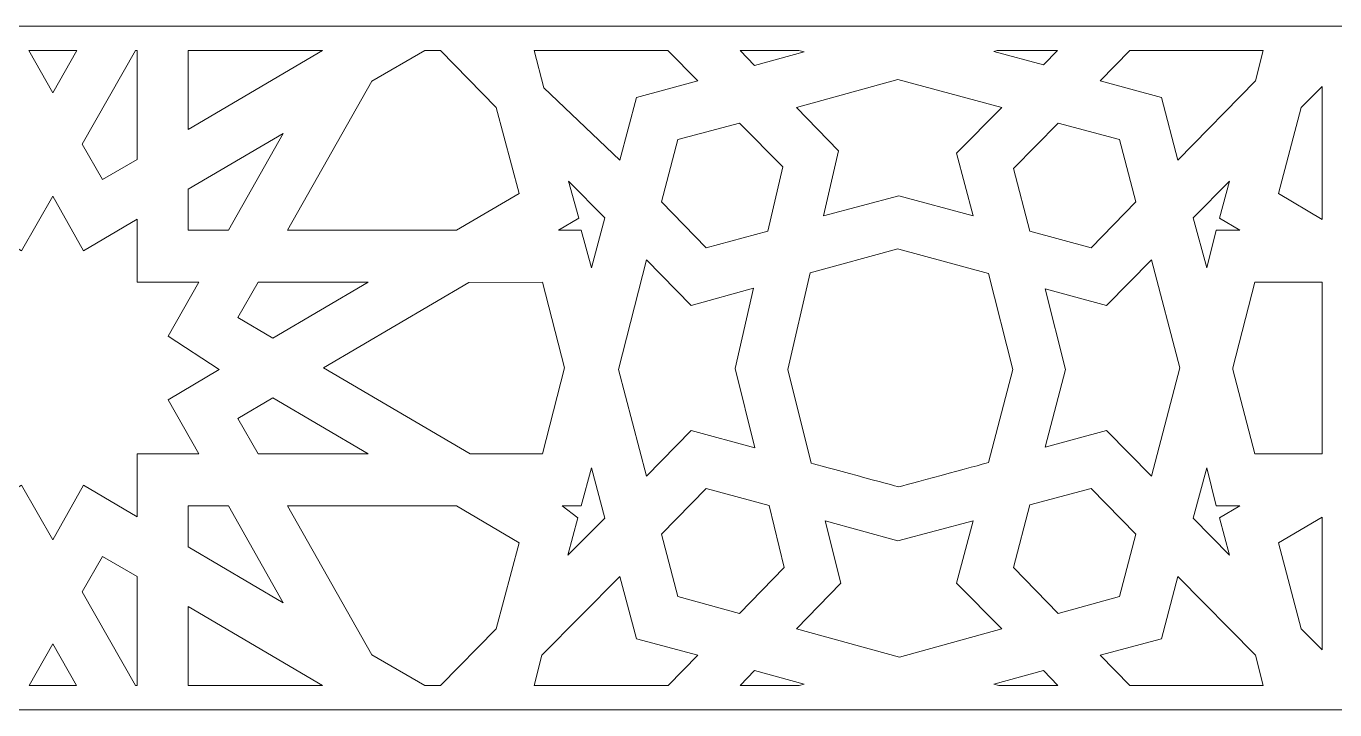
# Model space of a CAD drawing. Header units: millimetres. Extents: x -1689 to 1282, y -352 to 737.
# Drawn here: x 277.2 to 411.1, y -162.8 to -92.8 of the extents above; entities that cross this region are included whole.
import ezdxf

# ---------------------------------------------------------------- set-up
doc = ezdxf.new("R2010")
doc.units = ezdxf.units.MM
doc.header["$MEASUREMENT"] = 0
doc.layers.add('layer 1', color=7, linetype='Continuous')

msp = doc.modelspace()

# ---------------------------------------------------------------- linework, layer by layer
at = {"layer": 'layer 1', "color": 240, "lineweight": 18}
for points, knots in [([(412.3958, -92.8069), (412.3958, -92.8069), (147.3958, -92.8069), (147.3958, -92.8069), (147.3958, -92.8069), (147.3958, -92.8069), (147.3958, -162.8069), (147.3958, -162.8069), (147.3958, -162.8069), (147.3958, -162.8069), (412.3958, -162.8069), (412.3958, -162.8069), (412.3958, -162.8069), (412.3958, -162.8069), (412.3958, -92.8069), (412.3958, -92.8069)], [0, 0, 0, 0, 0.2, 0.2, 0.2, 0.2, 0.4, 0.4, 0.4, 0.4, 0.6, 0.6, 0.6, 0.6, 1, 1, 1, 1]), ([(277.4664, -95.3069), (277.4664, -95.3069), (282.3732, -95.3069), (282.3732, -95.3069), (282.3732, -95.3069), (282.3732, -95.3069), (279.9198, -99.6313), (279.9198, -99.6313), (279.9198, -99.6313), (279.9198, -99.6313), (277.4664, -95.3069), (277.4664, -95.3069)], [0, 0, 0, 0, 0.25, 0.25, 0.25, 0.25, 0.5, 0.5, 0.5, 0.5, 1, 1, 1, 1]), ([(288.3975, -95.3069), (288.3975, -95.3069), (288.568, -95.3069), (288.568, -95.3069), (288.568, -95.3069), (288.568, -95.3069), (288.568, -106.4591), (288.568, -106.4591), (288.568, -106.4591), (288.568, -106.4591), (284.993, -108.5233), (284.993, -108.5233), (284.993, -108.5233), (284.993, -108.5233), (282.9154, -104.8889), (282.9154, -104.8889), (282.9154, -104.8889), (282.9154, -104.8889), (288.3975, -95.3069), (288.3975, -95.3069)], [0, 0, 0, 0, 0.16666667, 0.16666667, 0.16666667, 0.16666667, 0.33333333, 0.33333333, 0.33333333, 0.33333333, 0.5, 0.5, 0.5, 0.5, 0.66666667, 0.66666667, 0.66666667, 0.66666667, 1, 1, 1, 1]), ([(293.786, -95.3069), (293.786, -95.3069), (307.5058, -95.3069), (307.5058, -95.3069), (307.5058, -95.3069), (307.5058, -95.3069), (293.786, -103.3715), (293.786, -103.3715), (293.786, -103.3715), (293.786, -103.3715), (293.786, -95.3069), (293.786, -95.3069)], [0, 0, 0, 0, 0.25, 0.25, 0.25, 0.25, 0.5, 0.5, 0.5, 0.5, 1, 1, 1, 1]), ([(317.9782, -95.3069), (317.9782, -95.3069), (319.5888, -95.3069), (319.5888, -95.3069), (319.5888, -95.3069), (319.5888, -95.3069), (325.2862, -101.1485), (325.2862, -101.1485), (325.2862, -101.1485), (325.2862, -101.1485), (327.6538, -109.9523), (327.6538, -109.9523), (327.6538, -109.9523), (327.6538, -109.9523), (321.2282, -113.6927), (321.2282, -113.6927), (321.2282, -113.6927), (321.2282, -113.6927), (303.9318, -113.6927), (303.9318, -113.6927), (303.9318, -113.6927), (303.9318, -113.6927), (312.58, -98.4491), (312.58, -98.4491), (312.58, -98.4491), (312.58, -98.4491), (317.9782, -95.3069), (317.9782, -95.3069)], [0, 0, 0, 0, 0.125, 0.125, 0.125, 0.125, 0.25, 0.25, 0.25, 0.25, 0.375, 0.375, 0.375, 0.375, 0.5, 0.5, 0.5, 0.5, 0.625, 0.625, 0.625, 0.625, 0.75, 0.75, 0.75, 0.75, 1, 1, 1, 1]), ([(329.1626, -95.3069), (329.1626, -95.3069), (342.8617, -95.3069), (342.8617, -95.3069), (342.8617, -95.3069), (342.8617, -95.3069), (345.9162, -98.3963), (345.9162, -98.3963), (345.9162, -98.3963), (345.9162, -98.3963), (339.6354, -100.1253), (339.6354, -100.1253), (339.6354, -100.1253), (339.6354, -100.1253), (337.9446, -106.5119), (337.9446, -106.5119), (337.9446, -106.5119), (337.9446, -106.5119), (330.166, -99.1373), (330.166, -99.1373), (330.166, -99.1373), (330.166, -99.1373), (329.1626, -95.3069), (329.1626, -95.3069)], [0, 0, 0, 0, 0.14285714, 0.14285714, 0.14285714, 0.14285714, 0.28571429, 0.28571429, 0.28571429, 0.28571429, 0.42857143, 0.42857143, 0.42857143, 0.42857143, 0.57142857, 0.57142857, 0.57142857, 0.57142857, 0.71428571, 0.71428571, 0.71428571, 0.71428571, 1, 1, 1, 1]), ([(350.2365, -95.3069), (350.2365, -95.3069), (356.2533, -95.3069), (356.2533, -95.3069), (356.2533, -95.3069), (356.2533, -95.3069), (356.7867, -95.4499), (356.7867, -95.4499), (356.7867, -95.4499), (356.7867, -95.4499), (351.7141, -96.8261), (351.7141, -96.8261), (351.7141, -96.8261), (351.7141, -96.8261), (350.2365, -95.3069), (350.2365, -95.3069)], [0, 0, 0, 0, 0.2, 0.2, 0.2, 0.2, 0.4, 0.4, 0.4, 0.4, 0.6, 0.6, 0.6, 0.6, 1, 1, 1, 1]), ([(376.5336, -95.3069), (376.5336, -95.3069), (382.7212, -95.3069), (382.7212, -95.3069), (382.7212, -95.3069), (382.7212, -95.3069), (381.2749, -96.7731), (381.2749, -96.7731), (381.2749, -96.7731), (381.2749, -96.7731), (376.2021, -95.3969), (376.2021, -95.3969), (376.2021, -95.3969), (376.2021, -95.3969), (376.5336, -95.3069), (376.5336, -95.3069)], [0, 0, 0, 0, 0.2, 0.2, 0.2, 0.2, 0.4, 0.4, 0.4, 0.4, 0.6, 0.6, 0.6, 0.6, 1, 1, 1, 1]), ([(390.127, -95.3069), (390.127, -95.3069), (403.7775, -95.3069), (403.7775, -95.3069), (403.7775, -95.3069), (403.7775, -95.3069), (402.9679, -98.3963), (402.9679, -98.3963), (402.9679, -98.3963), (402.9679, -98.3963), (395.0443, -106.5119), (395.0443, -106.5119), (395.0443, -106.5119), (395.0443, -106.5119), (393.3533, -100.1253), (393.3533, -100.1253), (393.3533, -100.1253), (393.3533, -100.1253), (387.0725, -98.3963), (387.0725, -98.3963), (387.0725, -98.3963), (387.0725, -98.3963), (390.127, -95.3069), (390.127, -95.3069)], [0, 0, 0, 0, 0.14285714, 0.14285714, 0.14285714, 0.14285714, 0.28571429, 0.28571429, 0.28571429, 0.28571429, 0.42857143, 0.42857143, 0.42857143, 0.42857143, 0.57142857, 0.57142857, 0.57142857, 0.57142857, 0.71428571, 0.71428571, 0.71428571, 0.71428571, 1, 1, 1, 1]), ([(372.3855, -105.8239), (372.3855, -105.8239), (374.0763, -112.2283), (374.0763, -112.2283), (374.0763, -112.2283), (374.0763, -112.2283), (366.4703, -110.1817), (366.4703, -110.1817), (366.4703, -110.1817), (366.4703, -110.1817), (358.7675, -112.2283), (358.7675, -112.2283), (358.7675, -112.2283), (358.7675, -112.2283), (360.3137, -105.5769), (360.3137, -105.5769), (360.3137, -105.5769), (360.3137, -105.5769), (356.0137, -101.1485), (356.0137, -101.1485), (356.0137, -101.1485), (356.0137, -101.1485), (366.3945, -98.2551), (366.3945, -98.2551), (366.3945, -98.2551), (366.3945, -98.2551), (377.0237, -101.1485), (377.0237, -101.1485), (377.0237, -101.1485), (377.0237, -101.1485), (372.3855, -105.8239), (372.3855, -105.8239)], [0, 0, 0, 0, 0.11111111, 0.11111111, 0.11111111, 0.11111111, 0.22222222, 0.22222222, 0.22222222, 0.22222222, 0.33333333, 0.33333333, 0.33333333, 0.33333333, 0.44444444, 0.44444444, 0.44444444, 0.44444444, 0.55555556, 0.55555556, 0.55555556, 0.55555556, 0.66666667, 0.66666667, 0.66666667, 0.66666667, 0.77777778, 0.77777778, 0.77777778, 0.77777778, 1, 1, 1, 1]), ([(409.7957, -98.9697), (409.7957, -98.9697), (409.7957, -112.6087), (409.7957, -112.6087), (409.7957, -112.6087), (409.7957, -112.6087), (405.3353, -109.9523), (405.3353, -109.9523), (405.3353, -109.9523), (405.3353, -109.9523), (407.6543, -101.1485), (407.6543, -101.1485), (407.6543, -101.1485), (407.6543, -101.1485), (409.7957, -98.9697), (409.7957, -98.9697)], [0, 0, 0, 0, 0.2, 0.2, 0.2, 0.2, 0.4, 0.4, 0.4, 0.4, 0.6, 0.6, 0.6, 0.6, 1, 1, 1, 1]), ([(354.6127, -107.2001), (354.6127, -107.2001), (353.0667, -113.7985), (353.0667, -113.7985), (353.0667, -113.7985), (353.0667, -113.7985), (346.7858, -115.5099), (346.7858, -115.5099), (346.7858, -115.5099), (346.7858, -115.5099), (342.1962, -110.7991), (342.1962, -110.7991), (342.1962, -110.7991), (342.1962, -110.7991), (343.8868, -104.3949), (343.8868, -104.3949), (343.8868, -104.3949), (343.8868, -104.3949), (350.1675, -102.7365), (350.1675, -102.7365), (350.1675, -102.7365), (350.1675, -102.7365), (354.6127, -107.2001), (354.6127, -107.2001)], [0, 0, 0, 0, 0.14285714, 0.14285714, 0.14285714, 0.14285714, 0.28571429, 0.28571429, 0.28571429, 0.28571429, 0.42857143, 0.42857143, 0.42857143, 0.42857143, 0.57142857, 0.57142857, 0.57142857, 0.57142857, 0.71428571, 0.71428571, 0.71428571, 0.71428571, 1, 1, 1, 1]), ([(389.0537, -104.3949), (389.0537, -104.3949), (390.7447, -110.7991), (390.7447, -110.7991), (390.7447, -110.7991), (390.7447, -110.7991), (386.1547, -115.5099), (386.1547, -115.5099), (386.1547, -115.5099), (386.1547, -115.5099), (379.8739, -113.7985), (379.8739, -113.7985), (379.8739, -113.7985), (379.8739, -113.7985), (378.2313, -107.3941), (378.2313, -107.3941), (378.2313, -107.3941), (378.2313, -107.3941), (382.7727, -102.7365), (382.7727, -102.7365), (382.7727, -102.7365), (382.7727, -102.7365), (389.0537, -104.3949), (389.0537, -104.3949)], [0, 0, 0, 0, 0.14285714, 0.14285714, 0.14285714, 0.14285714, 0.28571429, 0.28571429, 0.28571429, 0.28571429, 0.42857143, 0.42857143, 0.42857143, 0.42857143, 0.57142857, 0.57142857, 0.57142857, 0.57142857, 0.71428571, 0.71428571, 0.71428571, 0.71428571, 1, 1, 1, 1]), ([(303.497, -103.8127), (303.497, -103.8127), (297.8924, -113.6927), (297.8924, -113.6927), (297.8924, -113.6927), (297.8924, -113.6927), (293.786, -113.6927), (293.786, -113.6927), (293.786, -113.6927), (293.786, -113.6927), (293.786, -109.5113), (293.786, -109.5113), (293.786, -109.5113), (293.786, -109.5113), (303.497, -103.8127), (303.497, -103.8127)], [0, 0, 0, 0, 0.2, 0.2, 0.2, 0.2, 0.4, 0.4, 0.4, 0.4, 0.6, 0.6, 0.6, 0.6, 1, 1, 1, 1]), ([(336.3984, -112.4223), (336.3984, -112.4223), (335.0458, -117.5387), (335.0458, -117.5387), (335.0458, -117.5387), (335.0458, -117.5387), (333.9828, -113.6927), (333.9828, -113.6927), (333.9828, -113.6927), (333.9828, -113.6927), (331.6636, -113.6927), (331.6636, -113.6927), (331.6636, -113.6927), (331.6636, -113.6927), (333.7414, -112.4577), (333.7414, -112.4577), (333.7414, -112.4577), (333.7414, -112.4577), (332.6782, -108.6821), (332.6782, -108.6821), (332.6782, -108.6821), (332.6782, -108.6821), (336.3984, -112.4223), (336.3984, -112.4223)], [0, 0, 0, 0, 0.14285714, 0.14285714, 0.14285714, 0.14285714, 0.28571429, 0.28571429, 0.28571429, 0.28571429, 0.42857143, 0.42857143, 0.42857143, 0.42857143, 0.57142857, 0.57142857, 0.57142857, 0.57142857, 0.71428571, 0.71428571, 0.71428571, 0.71428571, 1, 1, 1, 1]), ([(396.5903, -112.4223), (396.5903, -112.4223), (400.3107, -108.6821), (400.3107, -108.6821), (400.3107, -108.6821), (400.3107, -108.6821), (399.2961, -112.4577), (399.2961, -112.4577), (399.2961, -112.4577), (399.2961, -112.4577), (401.3735, -113.6927), (401.3735, -113.6927), (401.3735, -113.6927), (401.3735, -113.6927), (398.9579, -113.6927), (398.9579, -113.6927), (398.9579, -113.6927), (398.9579, -113.6927), (397.9915, -117.5387), (397.9915, -117.5387), (397.9915, -117.5387), (397.9915, -117.5387), (396.5903, -112.4223), (396.5903, -112.4223)], [0, 0, 0, 0, 0.14285714, 0.14285714, 0.14285714, 0.14285714, 0.28571429, 0.28571429, 0.28571429, 0.28571429, 0.42857143, 0.42857143, 0.42857143, 0.42857143, 0.57142857, 0.57142857, 0.57142857, 0.57142857, 0.71428571, 0.71428571, 0.71428571, 0.71428571, 1, 1, 1, 1]), ([(291.7084, -131.0531), (291.7084, -131.0531), (294.8488, -136.6107), (294.8488, -136.6107), (294.8488, -136.6107), (294.8488, -136.6107), (288.568, -136.6107), (288.568, -136.6107), (288.568, -136.6107), (288.568, -136.6107), (288.568, -143.0503), (288.568, -143.0503), (288.568, -143.0503), (288.568, -143.0503), (283.0602, -139.8041), (283.0602, -139.8041), (283.0602, -139.8041), (283.0602, -139.8041), (279.9198, -145.4145), (279.9198, -145.4145), (279.9198, -145.4145), (279.9198, -145.4145), (276.731, -139.8041), (276.731, -139.8041), (276.731, -139.8041), (276.731, -139.8041), (271.03, -143.1915), (271.03, -143.1915), (271.03, -143.1915), (271.03, -143.1915), (270.9814, -136.6107), (270.9814, -136.6107), (270.9814, -136.6107), (270.9814, -136.6107), (264.9426, -136.6107), (264.9426, -136.6107), (264.9426, -136.6107), (264.9426, -136.6107), (267.9378, -131.3001), (267.9378, -131.3001), (267.9378, -131.3001), (267.9378, -131.3001), (262.3818, -127.9481), (262.3818, -127.9481), (262.3818, -127.9481), (262.3818, -127.9481), (268.1312, -124.5607), (268.1312, -124.5607), (268.1312, -124.5607), (268.1312, -124.5607), (264.9426, -119.0031), (264.9426, -119.0031), (264.9426, -119.0031), (264.9426, -119.0031), (271.2718, -119.0031), (271.2718, -119.0031), (271.2718, -119.0031), (271.2718, -119.0031), (271.2718, -112.5635), (271.2718, -112.5635), (271.2718, -112.5635), (271.2718, -112.5635), (276.7312, -115.8097), (276.7312, -115.8097), (276.7312, -115.8097), (276.7312, -115.8097), (279.92, -110.1993), (279.92, -110.1993), (279.92, -110.1993), (279.92, -110.1993), (283.0604, -115.8097), (283.0604, -115.8097), (283.0604, -115.8097), (283.0604, -115.8097), (288.5682, -112.5635), (288.5682, -112.5635), (288.5682, -112.5635), (288.5682, -112.5635), (288.568, -119.0031), (288.568, -119.0031), (288.568, -119.0031), (288.568, -119.0031), (294.8488, -119.0031), (294.8488, -119.0031), (294.8488, -119.0031), (294.8488, -119.0031), (291.7084, -124.5607), (291.7084, -124.5607), (291.7084, -124.5607), (291.7084, -124.5607), (296.9266, -127.9481), (296.9266, -127.9481), (296.9266, -127.9481), (296.9266, -127.9481), (291.7084, -131.0531), (291.7084, -131.0531)], [0, 0, 0, 0, 0.04, 0.04, 0.04, 0.04, 0.08, 0.08, 0.08, 0.08, 0.12, 0.12, 0.12, 0.12, 0.16, 0.16, 0.16, 0.16, 0.2, 0.2, 0.2, 0.2, 0.24, 0.24, 0.24, 0.24, 0.28, 0.28, 0.28, 0.28, 0.32, 0.32, 0.32, 0.32, 0.36, 0.36, 0.36, 0.36, 0.4, 0.4, 0.4, 0.4, 0.44, 0.44, 0.44, 0.44, 0.48, 0.48, 0.48, 0.48, 0.52, 0.52, 0.52, 0.52, 0.56, 0.56, 0.56, 0.56, 0.6, 0.6, 0.6, 0.6, 0.64, 0.64, 0.64, 0.64, 0.68, 0.68, 0.68, 0.68, 0.72, 0.72, 0.72, 0.72, 0.76, 0.76, 0.76, 0.76, 0.8, 0.8, 0.8, 0.8, 0.84, 0.84, 0.84, 0.84, 0.88, 0.88, 0.88, 0.88, 0.92, 0.92, 0.92, 0.92, 1, 1, 1, 1]), ([(357.5117, -137.5457), (357.5117, -137.5457), (355.1443, -127.9481), (355.1443, -127.9481), (355.1443, -127.9481), (355.1443, -127.9481), (357.4149, -118.0681), (357.4149, -118.0681), (357.4149, -118.0681), (357.4149, -118.0681), (366.3945, -115.6157), (366.3945, -115.6157), (366.3945, -115.6157), (366.3945, -115.6157), (366.4703, -115.6333), (366.4703, -115.6333), (366.4703, -115.6333), (366.4703, -115.6333), (375.6707, -118.1209), (375.6707, -118.1209), (375.6707, -118.1209), (375.6707, -118.1209), (378.1349, -127.9481), (378.1349, -127.9481)], [0, 0, 0, 0, 0.14285714, 0.14285714, 0.14285714, 0.14285714, 0.28571429, 0.28571429, 0.28571429, 0.28571429, 0.42857143, 0.42857143, 0.42857143, 0.42857143, 0.57142857, 0.57142857, 0.57142857, 0.57142857, 0.71428571, 0.71428571, 0.71428571, 0.71428571, 1, 1, 1, 1]), ([(349.7329, -127.8599), (349.7329, -127.8599), (351.7621, -135.9755), (351.7621, -135.9755), (351.7621, -135.9755), (351.7621, -135.9755), (345.2398, -134.1937), (345.2398, -134.1937), (345.2398, -134.1937), (345.2398, -134.1937), (340.6502, -138.8689), (340.6502, -138.8689), (340.6502, -138.8689), (340.6502, -138.8689), (337.7996, -127.9481), (337.7996, -127.9481), (337.7996, -127.9481), (337.7996, -127.9481), (340.6502, -116.7449), (340.6502, -116.7449), (340.6502, -116.7449), (340.6502, -116.7449), (345.2398, -121.4201), (345.2398, -121.4201), (345.2398, -121.4201), (345.2398, -121.4201), (351.6173, -119.6383), (351.6173, -119.6383), (351.6173, -119.6383), (351.6173, -119.6383), (349.7329, -127.8599), (349.7329, -127.8599)], [0, 0, 0, 0, 0.11111111, 0.11111111, 0.11111111, 0.11111111, 0.22222222, 0.22222222, 0.22222222, 0.22222222, 0.33333333, 0.33333333, 0.33333333, 0.33333333, 0.44444444, 0.44444444, 0.44444444, 0.44444444, 0.55555556, 0.55555556, 0.55555556, 0.55555556, 0.66666667, 0.66666667, 0.66666667, 0.66666667, 0.77777778, 0.77777778, 0.77777778, 0.77777778, 1, 1, 1, 1]), ([(392.3389, -116.7449), (392.3389, -116.7449), (395.2377, -127.8069), (395.2377, -127.8069), (395.2377, -127.8069), (395.2377, -127.8069), (392.3389, -138.8689), (392.3389, -138.8689), (392.3389, -138.8689), (392.3389, -138.8689), (387.7489, -134.1937), (387.7489, -134.1937), (387.7489, -134.1937), (387.7489, -134.1937), (381.4683, -135.9227), (381.4683, -135.9227), (381.4683, -135.9227), (381.4683, -135.9227), (383.5459, -127.9481), (383.5459, -127.9481), (383.5459, -127.9481), (383.5459, -127.9481), (381.4683, -119.6911), (381.4683, -119.6911), (381.4683, -119.6911), (381.4683, -119.6911), (387.7489, -121.4201), (387.7489, -121.4201), (387.7489, -121.4201), (387.7489, -121.4201), (392.3389, -116.7449), (392.3389, -116.7449)], [0, 0, 0, 0, 0.11111111, 0.11111111, 0.11111111, 0.11111111, 0.22222222, 0.22222222, 0.22222222, 0.22222222, 0.33333333, 0.33333333, 0.33333333, 0.33333333, 0.44444444, 0.44444444, 0.44444444, 0.44444444, 0.55555556, 0.55555556, 0.55555556, 0.55555556, 0.66666667, 0.66666667, 0.66666667, 0.66666667, 0.77777778, 0.77777778, 0.77777778, 0.77777778, 1, 1, 1, 1]), ([(300.9362, -119.0031), (300.9362, -119.0031), (312.1934, -119.0031), (312.1934, -119.0031), (312.1934, -119.0031), (312.1934, -119.0031), (302.434, -124.7547), (302.434, -124.7547), (302.434, -124.7547), (302.434, -124.7547), (298.8588, -122.6375), (298.8588, -122.6375), (298.8588, -122.6375), (298.8588, -122.6375), (300.9362, -119.0031), (300.9362, -119.0031)], [0, 0, 0, 0, 0.2, 0.2, 0.2, 0.2, 0.4, 0.4, 0.4, 0.4, 0.6, 0.6, 0.6, 0.6, 1, 1, 1, 1]), ([(332.2916, -127.8069), (332.2916, -127.8069), (330.0212, -136.6107), (330.0212, -136.6107), (330.0212, -136.6107), (330.0212, -136.6107), (322.629, -136.6107), (322.629, -136.6107), (322.629, -136.6107), (322.629, -136.6107), (307.6036, -127.8069), (307.6036, -127.8069), (307.6036, -127.8069), (307.6036, -127.8069), (322.4842, -119.0561), (322.4842, -119.0561), (322.4842, -119.0561), (322.4842, -119.0561), (330.0212, -119.0031), (330.0212, -119.0031), (330.0212, -119.0031), (330.0212, -119.0031), (332.2916, -127.8069), (332.2916, -127.8069)], [0, 0, 0, 0, 0.14285714, 0.14285714, 0.14285714, 0.14285714, 0.28571429, 0.28571429, 0.28571429, 0.28571429, 0.42857143, 0.42857143, 0.42857143, 0.42857143, 0.57142857, 0.57142857, 0.57142857, 0.57142857, 0.71428571, 0.71428571, 0.71428571, 0.71428571, 1, 1, 1, 1]), ([(409.7957, -119.0031), (409.7957, -119.0031), (409.7957, -136.6107), (409.7957, -136.6107), (409.7957, -136.6107), (409.7957, -136.6107), (402.9195, -136.6107), (402.9195, -136.6107), (402.9195, -136.6107), (402.9195, -136.6107), (400.6489, -127.9481), (400.6489, -127.9481), (400.6489, -127.9481), (400.6489, -127.9481), (400.6489, -127.8069), (400.6489, -127.8069), (400.6489, -127.8069), (400.6489, -127.8069), (402.9195, -119.0031), (402.9195, -119.0031), (402.9195, -119.0031), (402.9195, -119.0031), (409.7957, -119.0031), (409.7957, -119.0031)], [0, 0, 0, 0, 0.14285714, 0.14285714, 0.14285714, 0.14285714, 0.28571429, 0.28571429, 0.28571429, 0.28571429, 0.42857143, 0.42857143, 0.42857143, 0.42857143, 0.57142857, 0.57142857, 0.57142857, 0.57142857, 0.71428571, 0.71428571, 0.71428571, 0.71428571, 1, 1, 1, 1]), ([(302.434, -130.8591), (302.434, -130.8591), (312.1934, -136.6107), (312.1934, -136.6107), (312.1934, -136.6107), (312.1934, -136.6107), (300.9362, -136.6107), (300.9362, -136.6107), (300.9362, -136.6107), (300.9362, -136.6107), (298.8588, -132.9763), (298.8588, -132.9763), (298.8588, -132.9763), (298.8588, -132.9763), (302.434, -130.8591), (302.434, -130.8591)], [0, 0, 0, 0, 0.2, 0.2, 0.2, 0.2, 0.4, 0.4, 0.4, 0.4, 0.6, 0.6, 0.6, 0.6, 1, 1, 1, 1]), ([(375.6707, -137.4929), (374.7557, -137.7399), (366.7371, -139.9099), (366.4709, -139.9805), (366.4709, -139.9805), (366.2189, -139.9099), (358.4077, -137.7927), (357.5117, -137.5457)], [0, 0, 0, 0, 0.33333333, 0.33333333, 0.33333333, 0.33333333, 1, 1, 1, 1]), ([(335.046, -138.0397), (335.046, -138.0397), (336.3986, -143.1915), (336.3986, -143.1915), (336.3986, -143.1915), (336.3986, -143.1915), (332.63, -146.9847), (332.63, -146.9847), (332.63, -146.9847), (332.63, -146.9847), (333.6446, -143.1561), (333.6446, -143.1561), (333.6446, -143.1561), (333.6446, -143.1561), (332.0504, -141.9211), (332.0504, -141.9211), (332.0504, -141.9211), (332.0504, -141.9211), (333.983, -141.9211), (333.983, -141.9211), (333.983, -141.9211), (333.983, -141.9211), (335.046, -138.0397), (335.046, -138.0397)], [0, 0, 0, 0, 0.14285714, 0.14285714, 0.14285714, 0.14285714, 0.28571429, 0.28571429, 0.28571429, 0.28571429, 0.42857143, 0.42857143, 0.42857143, 0.42857143, 0.57142857, 0.57142857, 0.57142857, 0.57142857, 0.71428571, 0.71428571, 0.71428571, 0.71428571, 1, 1, 1, 1]), ([(397.9915, -138.0397), (397.9915, -138.0397), (398.9579, -141.9211), (398.9579, -141.9211), (398.9579, -141.9211), (398.9579, -141.9211), (401.3735, -141.9211), (401.3735, -141.9211), (401.3735, -141.9211), (401.3735, -141.9211), (399.2961, -143.1561), (399.2961, -143.1561), (399.2961, -143.1561), (399.2961, -143.1561), (400.3107, -146.9847), (400.3107, -146.9847), (400.3107, -146.9847), (400.3107, -146.9847), (396.5903, -143.1915), (396.5903, -143.1915), (396.5903, -143.1915), (396.5903, -143.1915), (397.9915, -138.0397), (397.9915, -138.0397)], [0, 0, 0, 0, 0.14285714, 0.14285714, 0.14285714, 0.14285714, 0.28571429, 0.28571429, 0.28571429, 0.28571429, 0.42857143, 0.42857143, 0.42857143, 0.42857143, 0.57142857, 0.57142857, 0.57142857, 0.57142857, 0.71428571, 0.71428571, 0.71428571, 0.71428571, 1, 1, 1, 1]), ([(353.2113, -141.8683), (353.2113, -141.8683), (354.7575, -148.2197), (354.7575, -148.2197), (354.7575, -148.2197), (354.7575, -148.2197), (350.1675, -152.9303), (350.1675, -152.9303), (350.1675, -152.9303), (350.1675, -152.9303), (343.8868, -151.2189), (343.8868, -151.2189), (343.8868, -151.2189), (343.8868, -151.2189), (342.1962, -144.8147), (342.1962, -144.8147), (342.1962, -144.8147), (342.1962, -144.8147), (346.7858, -140.1569), (346.7858, -140.1569), (346.7858, -140.1569), (346.7858, -140.1569), (353.2113, -141.8683), (353.2113, -141.8683)], [0, 0, 0, 0, 0.14285714, 0.14285714, 0.14285714, 0.14285714, 0.28571429, 0.28571429, 0.28571429, 0.28571429, 0.42857143, 0.42857143, 0.42857143, 0.42857143, 0.57142857, 0.57142857, 0.57142857, 0.57142857, 0.71428571, 0.71428571, 0.71428571, 0.71428571, 1, 1, 1, 1]), ([(386.1547, -140.1569), (386.1547, -140.1569), (390.7447, -144.8147), (390.7447, -144.8147), (390.7447, -144.8147), (390.7447, -144.8147), (389.0537, -151.2189), (389.0537, -151.2189), (389.0537, -151.2189), (389.0537, -151.2189), (382.7727, -152.9303), (382.7727, -152.9303), (382.7727, -152.9303), (382.7727, -152.9303), (378.2313, -148.2197), (378.2313, -148.2197), (378.2313, -148.2197), (378.2313, -148.2197), (379.8739, -141.8153), (379.8739, -141.8153), (379.8739, -141.8153), (379.8739, -141.8153), (386.1547, -140.1569), (386.1547, -140.1569)], [0, 0, 0, 0, 0.14285714, 0.14285714, 0.14285714, 0.14285714, 0.28571429, 0.28571429, 0.28571429, 0.28571429, 0.42857143, 0.42857143, 0.42857143, 0.42857143, 0.57142857, 0.57142857, 0.57142857, 0.57142857, 0.71428571, 0.71428571, 0.71428571, 0.71428571, 1, 1, 1, 1]), ([(297.8924, -141.9211), (297.8924, -141.9211), (303.497, -151.8541), (303.497, -151.8541), (303.497, -151.8541), (303.497, -151.8541), (293.786, -146.1025), (293.786, -146.1025), (293.786, -146.1025), (293.786, -146.1025), (293.786, -141.9211), (293.786, -141.9211), (293.786, -141.9211), (293.786, -141.9211), (297.8924, -141.9211), (297.8924, -141.9211)], [0, 0, 0, 0, 0.2, 0.2, 0.2, 0.2, 0.4, 0.4, 0.4, 0.4, 0.6, 0.6, 0.6, 0.6, 1, 1, 1, 1]), ([(325.2862, -154.5005), (325.2862, -154.5005), (319.592, -160.3069), (319.592, -160.3069), (319.592, -160.3069), (319.592, -160.3069), (317.9782, -160.3069), (317.9782, -160.3069), (317.9782, -160.3069), (317.9782, -160.3069), (312.58, -157.1647), (312.58, -157.1647), (312.58, -157.1647), (312.58, -157.1647), (303.9316, -141.9211), (303.9316, -141.9211), (303.9316, -141.9211), (303.9316, -141.9211), (321.2282, -141.9211), (321.2282, -141.9211), (321.2282, -141.9211), (321.2282, -141.9211), (327.6538, -145.7143), (327.6538, -145.7143), (327.6538, -145.7143), (327.6538, -145.7143), (325.2862, -154.5005), (325.2862, -154.5005)], [0, 0, 0, 0, 0.125, 0.125, 0.125, 0.125, 0.25, 0.25, 0.25, 0.25, 0.375, 0.375, 0.375, 0.375, 0.5, 0.5, 0.5, 0.5, 0.625, 0.625, 0.625, 0.625, 0.75, 0.75, 0.75, 0.75, 1, 1, 1, 1]), ([(409.7957, -143.0813), (409.7957, -143.0813), (409.7957, -156.6674), (409.7957, -156.6674), (409.7957, -156.6674), (409.7957, -156.6674), (407.6543, -154.5005), (407.6543, -154.5005), (407.6543, -154.5005), (407.6543, -154.5005), (405.3353, -145.7143), (405.3353, -145.7143), (405.3353, -145.7143), (405.3353, -145.7143), (409.7957, -143.0813), (409.7957, -143.0813)], [0, 0, 0, 0, 0.2, 0.2, 0.2, 0.2, 0.4, 0.4, 0.4, 0.4, 0.6, 0.6, 0.6, 0.6, 1, 1, 1, 1]), ([(366.3945, -145.5027), (366.3945, -145.5027), (374.0763, -143.4385), (374.0763, -143.4385), (374.0763, -143.4385), (374.0763, -143.4385), (372.3853, -149.8429), (372.3853, -149.8429), (372.3853, -149.8429), (372.3853, -149.8429), (377.0235, -154.5005), (377.0235, -154.5005), (377.0235, -154.5005), (377.0235, -154.5005), (366.5461, -157.4117), (366.5461, -157.4117), (366.5461, -157.4117), (366.5461, -157.4117), (356.0137, -154.5005), (356.0137, -154.5005), (356.0137, -154.5005), (356.0137, -154.5005), (360.5553, -149.8429), (360.5553, -149.8429), (360.5553, -149.8429), (360.5553, -149.8429), (358.9607, -143.4385), (358.9607, -143.4385), (358.9607, -143.4385), (358.9607, -143.4385), (366.3945, -145.5027), (366.3945, -145.5027)], [0, 0, 0, 0, 0.11111111, 0.11111111, 0.11111111, 0.11111111, 0.22222222, 0.22222222, 0.22222222, 0.22222222, 0.33333333, 0.33333333, 0.33333333, 0.33333333, 0.44444444, 0.44444444, 0.44444444, 0.44444444, 0.55555556, 0.55555556, 0.55555556, 0.55555556, 0.66666667, 0.66666667, 0.66666667, 0.66666667, 0.77777778, 0.77777778, 0.77777778, 0.77777778, 1, 1, 1, 1]), ([(288.568, -149.1547), (288.568, -149.1547), (288.568, -160.3069), (288.568, -160.3069), (288.568, -160.3069), (288.568, -160.3069), (288.3683, -160.3069), (288.3683, -160.3069), (288.3683, -160.3069), (288.3683, -160.3069), (282.9154, -150.7249), (282.9154, -150.7249), (282.9154, -150.7249), (282.9154, -150.7249), (284.993, -147.0905), (284.993, -147.0905), (284.993, -147.0905), (284.993, -147.0905), (288.568, -149.1547), (288.568, -149.1547)], [0, 0, 0, 0, 0.16666667, 0.16666667, 0.16666667, 0.16666667, 0.33333333, 0.33333333, 0.33333333, 0.33333333, 0.5, 0.5, 0.5, 0.5, 0.66666667, 0.66666667, 0.66666667, 0.66666667, 1, 1, 1, 1]), ([(339.6354, -155.5415), (339.6354, -155.5415), (345.9162, -157.2175), (345.9162, -157.2175), (345.9162, -157.2175), (345.9162, -157.2175), (342.8817, -160.3069), (342.8817, -160.3069), (342.8817, -160.3069), (342.8817, -160.3069), (329.1634, -160.3069), (329.1634, -160.3069), (329.1634, -160.3069), (329.1634, -160.3069), (329.973, -157.2175), (329.973, -157.2175), (329.973, -157.2175), (329.973, -157.2175), (337.9446, -149.1547), (337.9446, -149.1547), (337.9446, -149.1547), (337.9446, -149.1547), (339.6354, -155.5415), (339.6354, -155.5415)], [0, 0, 0, 0, 0.14285714, 0.14285714, 0.14285714, 0.14285714, 0.28571429, 0.28571429, 0.28571429, 0.28571429, 0.42857143, 0.42857143, 0.42857143, 0.42857143, 0.57142857, 0.57142857, 0.57142857, 0.57142857, 0.71428571, 0.71428571, 0.71428571, 0.71428571, 1, 1, 1, 1]), ([(395.0443, -149.1547), (395.0443, -149.1547), (402.9679, -157.2175), (402.9679, -157.2175), (402.9679, -157.2175), (402.9679, -157.2175), (403.7775, -160.3069), (403.7775, -160.3069), (403.7775, -160.3069), (403.7775, -160.3069), (390.1071, -160.3069), (390.1071, -160.3069), (390.1071, -160.3069), (390.1071, -160.3069), (387.0725, -157.2175), (387.0725, -157.2175), (387.0725, -157.2175), (387.0725, -157.2175), (393.3533, -155.5415), (393.3533, -155.5415), (393.3533, -155.5415), (393.3533, -155.5415), (395.0443, -149.1547), (395.0443, -149.1547)], [0, 0, 0, 0, 0.14285714, 0.14285714, 0.14285714, 0.14285714, 0.28571429, 0.28571429, 0.28571429, 0.28571429, 0.42857143, 0.42857143, 0.42857143, 0.42857143, 0.57142857, 0.57142857, 0.57142857, 0.57142857, 0.71428571, 0.71428571, 0.71428571, 0.71428571, 1, 1, 1, 1]), ([(293.786, -152.2423), (293.786, -152.2423), (307.5058, -160.3069), (307.5058, -160.3069), (307.5058, -160.3069), (307.5058, -160.3069), (293.786, -160.3069), (293.786, -160.3069), (293.786, -160.3069), (293.786, -160.3069), (293.786, -152.2423), (293.786, -152.2423)], [0, 0, 0, 0, 0.25, 0.25, 0.25, 0.25, 0.5, 0.5, 0.5, 0.5, 1, 1, 1, 1]), ([(279.9198, -156.0355), (279.9198, -156.0355), (282.3431, -160.3069), (282.3431, -160.3069), (282.3431, -160.3069), (282.3431, -160.3069), (277.497, -160.3069), (277.497, -160.3069), (277.497, -160.3069), (277.497, -160.3069), (279.9198, -156.0355), (279.9198, -156.0355)], [0, 0, 0, 0, 0.25, 0.25, 0.25, 0.25, 0.5, 0.5, 0.5, 0.5, 1, 1, 1, 1]), ([(351.7141, -158.7877), (351.7141, -158.7877), (356.7867, -160.1639), (356.7867, -160.1639), (356.7867, -160.1639), (356.7867, -160.1639), (356.2796, -160.3069), (356.2796, -160.3069), (356.2796, -160.3069), (356.2796, -160.3069), (350.2365, -160.3069), (350.2365, -160.3069), (350.2365, -160.3069), (350.2365, -160.3069), (351.7141, -158.7877), (351.7141, -158.7877)], [0, 0, 0, 0, 0.2, 0.2, 0.2, 0.2, 0.4, 0.4, 0.4, 0.4, 0.6, 0.6, 0.6, 0.6, 1, 1, 1, 1]), ([(381.2749, -158.7877), (381.2749, -158.7877), (382.7525, -160.3069), (382.7525, -160.3069), (382.7525, -160.3069), (382.7525, -160.3069), (376.7029, -160.3069), (376.7029, -160.3069), (376.7029, -160.3069), (376.7029, -160.3069), (376.2021, -160.1639), (376.2021, -160.1639), (376.2021, -160.1639), (376.2021, -160.1639), (381.2749, -158.7877), (381.2749, -158.7877)], [0, 0, 0, 0, 0.2, 0.2, 0.2, 0.2, 0.4, 0.4, 0.4, 0.4, 0.6, 0.6, 0.6, 0.6, 1, 1, 1, 1])]:
    msp.add_open_spline(points, degree=3, knots=knots, dxfattribs=at)
msp.add_open_spline([(378.1349, -127.9481), (378.1349, -127.9481), (375.6707, -137.4929), (375.6707, -137.4929)], degree=3, dxfattribs=at)

doc.saveas('drawing.dxf')
